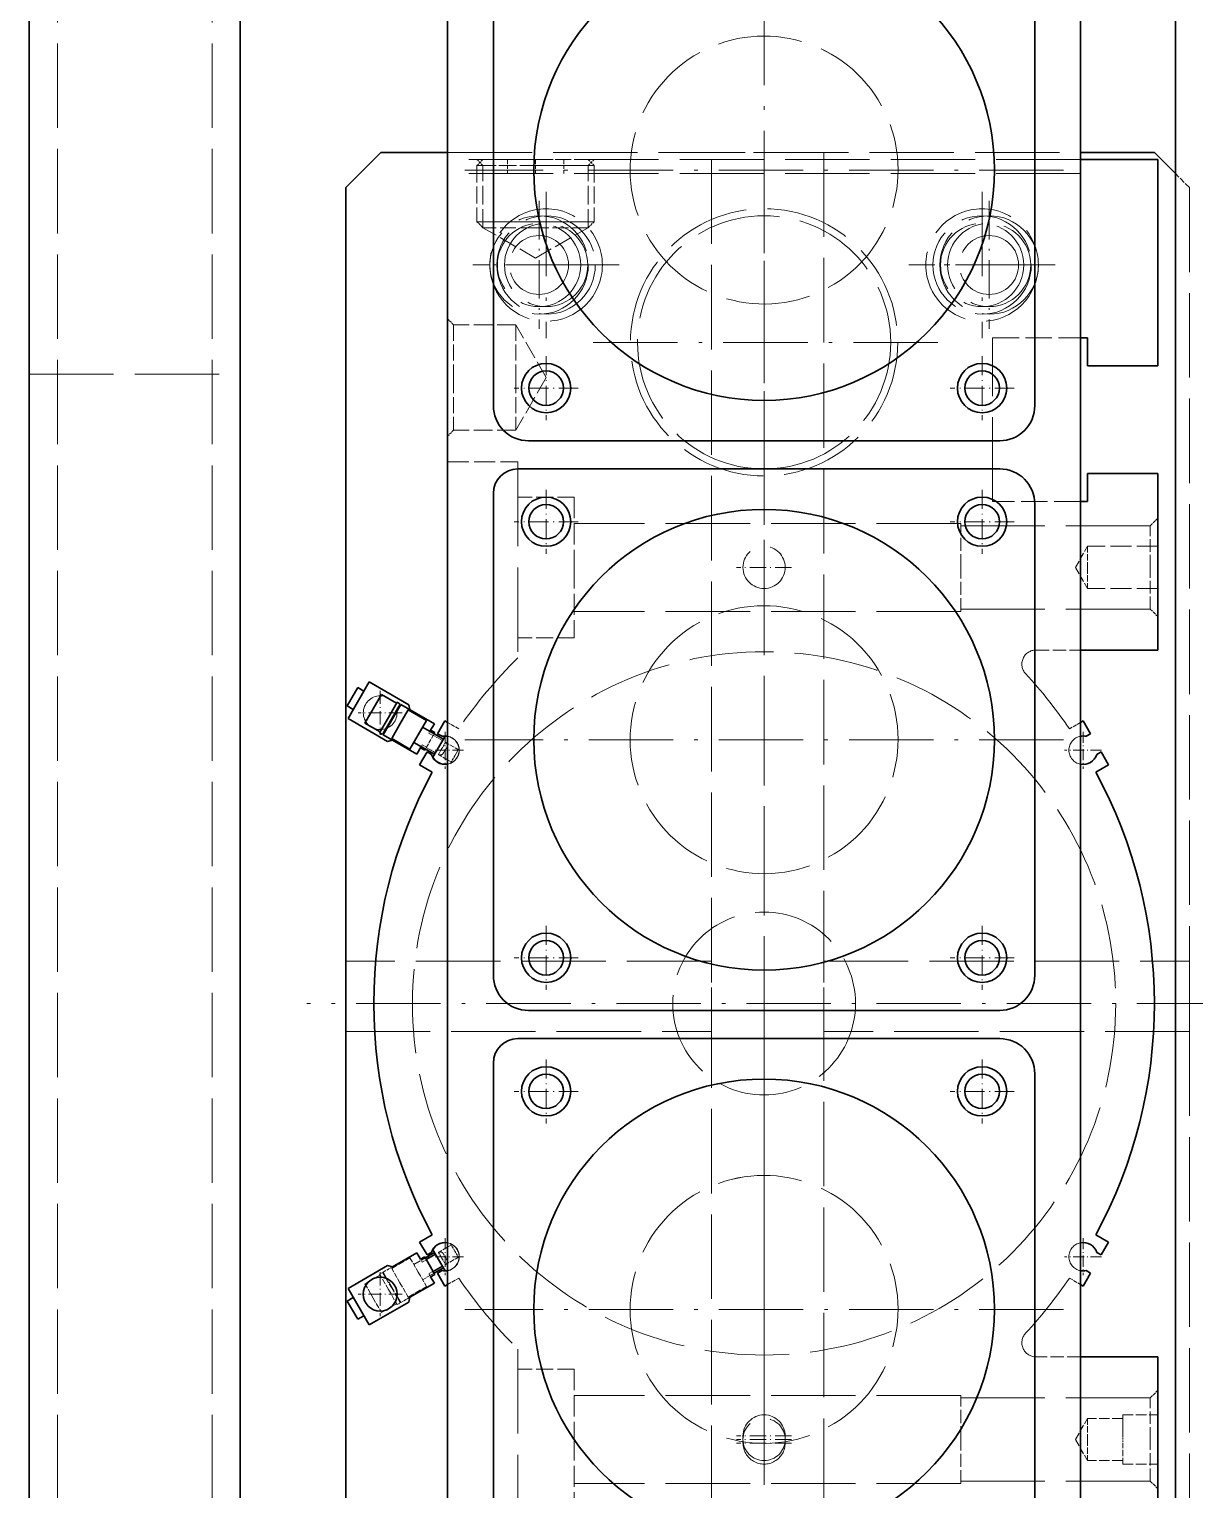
# Model space of a CAD drawing. Extents: x 0 to 18500, y -51 to 3802.
# Drawn here: x 2389.6 to 2555.4, y 2926.8 to 3134.5 of the extents above; entities that cross this region are included whole.
import ezdxf

# ---------------------------------------------------------------- set-up
doc = ezdxf.new("R2010")
doc.units = 0
doc.header["$MEASUREMENT"] = 0
for name, pattern in [('CENTER-HOKUTO', [23, 20, -1, 1, -1]), ('DASHDOT', [18.5, 12, -3, 0.5, -3]), ('DASHED', [15, 12, -3]), ('HIDDEN-HOKUTO', [3.8, 2.5, -1.3])]:
    doc.linetypes.add(name, pattern=pattern)
doc.layers.get('0').update_dxf_attribs({"linetype": 'CONTINUOUS'})
doc.layers.add('AM_7', color=2, linetype='CENTER-HOKUTO')
doc.layers.add('AM_HID', color=1, linetype='HIDDEN-HOKUTO')

msp = doc.modelspace()

# ---------------------------------------------------------------- linework, layer by layer
at = {"color": 7, "lineweight": 35}
for p, q in [((2552.62513, 3165.49008), (2552.62415, 2583.49008)), ((2455.62513, 3149.4902), (2455.62513, 3080.9902)), ((2532.62513, 3080.99008), (2532.62513, 3147.99008)), ((2389.62464, 2595.4902), (2389.62561, 3145.4902)), ((2419.62464, 2595.4902), (2419.62561, 3145.4902)), ((2449.12439, 2597.9902), (2449.12513, 3144.9902)), ((2539.12513, 3144.99008), (2539.12439, 2597.99008)), ((2550.12513, 3086.64011), (2550.12513, 3115.99008)), ((2434.62488, 2628.9902), (2434.62561, 3111.9902)), ((2527.62488, 3075.99008), (2460.62488, 3075.9902)), ((2459.12488, 3071.9902), (2527.62488, 3071.99008)), ((2550.12513, 3046.24008), (2550.12513, 3071.34006)), ((2455.62488, 3068.4902), (2455.62488, 2999.9902)), ((2532.62488, 2999.99008), (2532.62488, 3066.99008)), ((2527.62488, 2994.99008), (2460.62488, 2994.9902)), ((2459.12488, 2990.9902), (2527.62488, 2990.99008)), ((2455.62488, 2987.4902), (2455.62464, 2918.9902)), ((2532.62464, 2918.99008), (2532.62488, 2985.99008)), ((2550.12513, 2920.64011), (2550.12513, 2945.74008))]:
    msp.add_line(p, q, dxfattribs=at)
at = {"color": 7, "lineweight": 35, "ltscale": 0.176777}
msp.add_line((2434.62561, 3111.9902), (2439.62561, 3116.9902), dxfattribs=at)
at = {"color": 7, "lineweight": 35, "ltscale": 0.237482}
msp.add_line((2439.62561, 3116.9902), (2449.12488, 3116.9902), dxfattribs=at)
at = {"color": 7, "lineweight": 35, "ltscale": 0.262518}
msp.add_line((2539.12488, 3116.99008), (2549.62561, 3116.99008), dxfattribs=at)
at = {"color": 7, "lineweight": 35, "ltscale": 0.275006}
msp.add_line((2550.12513, 3115.99008), (2539.12488, 3115.99008), dxfattribs=at)
at = {"color": 7, "lineweight": 35, "ltscale": 0.106038}
msp.add_line((2552.62464, 3113.99069), (2549.62561, 3116.99008), dxfattribs=at)
at = {"color": 7, "lineweight": 35, "ltscale": 0.025}
msp.add_line((2539.12513, 3090.64011), (2540.12513, 3090.64011), dxfattribs=at)
at = {"color": 7, "lineweight": 35, "ltscale": 0.1}
for p, q in [((2540.12513, 3090.64011), (2540.12513, 3086.64011)), ((2540.12513, 3071.34006), (2540.12513, 3067.34006))]:
    msp.add_line(p, q, dxfattribs=at)
at = {"color": 7, "lineweight": 35, "ltscale": 0.25}
for p, q in [((2540.12513, 3086.64011), (2550.12513, 3086.64011)), ((2550.12513, 3071.34006), (2540.12513, 3071.34006))]:
    msp.add_line(p, q, dxfattribs=at)
at = {"color": 7, "lineweight": 35, "ltscale": 0.025006}
msp.add_line((2540.12513, 3067.34006), (2539.12488, 3067.34006), dxfattribs=at)
at = {"color": 7, "lineweight": 35, "ltscale": 0.275}
msp.add_line((2539.12513, 3046.24008), (2550.12513, 3046.24008), dxfattribs=at)
at = {"color": 7, "lineweight": 35, "ltscale": 0.075001}
for p, q in [((2436.34168, 3040.89926), (2434.84168, 3038.30112)), ((2443.52161, 3037.73532), (2446.11975, 3036.23532)), ((2441.17151, 3033.66501), (2443.76966, 3032.16501))]:
    msp.add_line(p, q, dxfattribs=at)
at = {"color": 7, "lineweight": 35, "ltscale": 0.149998}
msp.add_line((2437.95764, 3041.69821), (2434.95764, 3036.50217), dxfattribs=at)
at = {"color": 7, "lineweight": 35, "ltscale": 0.024999}
for p, q in [((2437.20764, 3040.39926), (2436.34168, 3040.89926)), ((2435.70764, 3037.80112), (2434.84168, 3038.30112))]:
    msp.add_line(p, q, dxfattribs=at)
at = {"color": 7, "lineweight": 35, "ltscale": 0.1625}
for p, q in [((2443.58679, 3038.44821), (2437.95764, 3041.69821)), ((2434.95764, 3036.50217), (2440.58679, 3033.25217)), ((2434.95764, 2955.47824), (2440.58679, 2958.72824))]:
    msp.add_line(p, q, dxfattribs=at)
at = {"color": 7, "lineweight": 35, "ltscale": 0.058747}
msp.add_line((2439.71106, 3039.93539), (2438.53626, 3037.90024), dxfattribs=at)
at = {"color": 7, "lineweight": 35, "ltscale": 0.062499}
for p, q in [((2439.71106, 3039.93539), (2441.8761, 3038.68539)), ((2441.9513, 3038.81528), (2440.7013, 3036.65024)), ((2442.38416, 3038.56528), (2441.13416, 3036.40024)), ((2437.36096, 3035.86508), (2439.526, 3034.61508))]:
    msp.add_line(p, q, dxfattribs=at)
at = {"color": 7, "lineweight": 35, "ltscale": 0.124999}
msp.add_line((2442.47083, 3038.51523), (2439.97083, 3034.18515), dxfattribs=at)
at = {"color": 7, "lineweight": 35, "ltscale": 0.012497}
for p, q in [((2441.9513, 3038.81528), (2442.38416, 3038.56528)), ((2439.4513, 3034.48508), (2439.88416, 3034.23508))]:
    msp.add_line(p, q, dxfattribs=at)
at = {"color": 7, "lineweight": 35, "ltscale": 0.137501}
for p, q in [((2442.47083, 3038.51523), (2447.23401, 3035.76523)), ((2439.97083, 3034.18515), (2444.73401, 3031.43515))]:
    msp.add_line(p, q, dxfattribs=at)
at = {"color": 7, "lineweight": 35, "ltscale": 0.017676}
msp.add_line((2443.76966, 3037.76523), (2443.58679, 3038.44821), dxfattribs=at)
at = {"color": 7, "lineweight": 35, "ltscale": 0.058754}
msp.add_line((2438.53626, 3037.90024), (2437.36096, 3035.86508), dxfattribs=at)
at = {"color": 7, "lineweight": 35, "ltscale": 0.062502}
for p, q in [((2439.4513, 3034.48508), (2440.7013, 3036.65024)), ((2441.13416, 3036.40024), (2439.88416, 3034.23508))]:
    msp.add_line(p, q, dxfattribs=at)
at = {"color": 7, "lineweight": 35, "ltscale": 0.002502}
msp.add_line((2441.75916, 3037.48276), (2441.84583, 3037.43271), dxfattribs=at)
at = {"color": 7, "lineweight": 35, "ltscale": 0.058751}
for p, q in [((2443.52161, 3037.73532), (2442.34656, 3035.70016)), ((2446.11975, 3036.23532), (2444.94471, 3034.20016)), ((2441.17151, 3033.66501), (2442.34656, 3035.70016)), ((2444.94471, 3034.20016), (2443.76966, 3032.16501))]:
    msp.add_line(p, q, dxfattribs=at)
at = {"color": 7, "lineweight": 35, "ltscale": 0.002501}
msp.add_line((2440.50916, 3035.3176), (2440.59583, 3035.26767), dxfattribs=at)
at = {"color": 7, "lineweight": 35, "ltscale": 0.085001}
for p, q in [((2445.56971, 3035.28268), (2448.51429, 3033.58273)), ((2444.31971, 3033.11765), (2447.26429, 3031.41769))]:
    msp.add_line(p, q, dxfattribs=at)
at = {"color": 7, "lineweight": 35, "ltscale": 0.03125}
for p, q in [((2447.23401, 3035.76523), (2446.60901, 3034.68271)), ((2445.35901, 3032.51767), (2444.73401, 3031.43515))]:
    msp.add_line(p, q, dxfattribs=at)
at = {"color": 7, "lineweight": 35, "ltscale": 0.017499}
for p, q in [((2447.31507, 3034.50595), (2446.70887, 3034.85593)), ((2445.86512, 3031.99448), (2445.25891, 3032.34445)), ((2445.86512, 2959.98593), (2445.25891, 2959.63596)), ((2447.31507, 2957.47446), (2446.70887, 2957.12448))]:
    msp.add_line(p, q, dxfattribs=at)
at = {"color": 7, "lineweight": 35, "ltscale": 0.005001}
msp.add_line((2447.21497, 3034.33273), (2447.31507, 3034.50595), dxfattribs=at)
at = {"color": 7, "lineweight": 35, "ltscale": 0.037506}
for p, q in [((2447.21497, 3034.33273), (2448.51429, 3033.58273)), ((2445.96497, 2959.81271), (2447.26429, 2960.56271)), ((2447.38929, 2960.34616), (2446.08997, 2959.59616)), ((2448.38929, 2958.61411), (2447.08997, 2957.86411)), ((2447.21497, 2957.64767), (2448.51429, 2958.39767))]:
    msp.add_line(p, q, dxfattribs=at)
at = {"color": 7, "lineweight": 35, "ltscale": 0.052502}
for p, q in [((2448.7428, 3036.16562), (2447.69275, 3034.34689)), ((2540.5575, 3034.34677), (2539.50745, 3036.1655)), ((2446.19275, 3031.74887), (2445.1427, 3029.93015)), ((2543.10755, 3029.93002), (2542.0575, 3031.74875)), ((2539.50745, 2955.81467), (2540.5575, 2957.63339))]:
    msp.add_line(p, q, dxfattribs=at)
at = {"color": 7, "lineweight": 35, "ltscale": 0.018359}
msp.add_line((2447.69275, 3034.34689), (2448.32874, 3033.97971), dxfattribs=at)
at = {"color": 7, "lineweight": 35, "ltscale": 0.011031}
for p, q in [((2449.12488, 3035.94492), (2448.7428, 3036.16562)), ((2448.7428, 2955.81479), (2449.12488, 2956.03549))]:
    msp.add_line(p, q, dxfattribs=at)
at = {"color": 7, "lineweight": 35, "ltscale": 0.011045}
for p, q in [((2539.50745, 3036.1655), (2539.12488, 3035.94455)), ((2539.12488, 2956.03561), (2539.50745, 2955.81467))]:
    msp.add_line(p, q, dxfattribs=at)
at = {"color": 7, "lineweight": 35, "ltscale": 0.018358}
for p, q in [((2539.92151, 3033.97971), (2540.5575, 3034.34677)), ((2540.5575, 2957.63339), (2539.92151, 2958.00046))]:
    msp.add_line(p, q, dxfattribs=at)
at = {"color": 7, "lineweight": 35, "ltscale": 0.017674}
for p, q in [((2440.58679, 3033.25217), (2441.26966, 3033.43515)), ((2440.58679, 2958.72824), (2441.26966, 2958.54526))]:
    msp.add_line(p, q, dxfattribs=at)
at = {"color": 7, "lineweight": 35, "ltscale": 0.004998}
msp.add_line((2445.86512, 3031.99448), (2445.96497, 3032.16769), dxfattribs=at)
at = {"color": 7, "lineweight": 35, "ltscale": 0.086601}
for p, q in [((2448.75501, 3034.00021), (2447.02307, 3031.00021)), ((2448.75501, 2957.98019), (2447.02307, 2960.98019))]:
    msp.add_line(p, q, dxfattribs=at)
at = {"color": 7, "lineweight": 35, "ltscale": 0.018297}
for p, q in [((2446.82654, 3031.3829), (2446.19275, 3031.74887)), ((2542.0575, 3031.74875), (2541.42371, 3031.38278))]:
    msp.add_line(p, q, dxfattribs=at)
at = {"color": 7, "lineweight": 35, "ltscale": 0.052052}
for p, q in [((2445.1427, 3029.93015), (2446.94593, 3028.88925)), ((2541.30432, 3028.88913), (2543.10755, 3029.93002))]:
    msp.add_line(p, q, dxfattribs=at)
at = {"color": 7, "lineweight": 35, "ltscale": 0.052048}
msp.add_line((2446.94568, 2963.09116), (2445.1427, 2962.05014), dxfattribs=at)
at = {"color": 7, "lineweight": 35, "ltscale": 0.052496}
msp.add_line((2445.1427, 2962.05014), (2446.19251, 2960.23154), dxfattribs=at)
at = {"color": 7, "lineweight": 35, "ltscale": 0.052054}
msp.add_line((2543.10755, 2962.05002), (2541.30432, 2963.09103), dxfattribs=at)
at = {"color": 7, "lineweight": 35, "ltscale": 0.0525}
msp.add_line((2542.0575, 2960.23141), (2543.10755, 2962.05002), dxfattribs=at)
at = {"color": 7, "lineweight": 35, "ltscale": 0.100005}
for p, q in [((2444.73401, 2960.54526), (2441.26966, 2958.54526)), ((2447.23401, 2956.21506), (2443.76966, 2954.21506))]:
    msp.add_line(p, q, dxfattribs=at)
at = {"color": 7, "lineweight": 35, "ltscale": 0.026248}
msp.add_line((2445.25891, 2959.63596), (2444.73401, 2960.54526), dxfattribs=at)
at = {"color": 7, "lineweight": 35, "ltscale": 0.072499}
msp.add_line((2447.31507, 2957.47446), (2445.86512, 2959.98593), dxfattribs=at)
at = {"color": 7, "lineweight": 35, "ltscale": 0.018295}
for p, q in [((2446.19251, 2960.23154), (2446.8263, 2960.59738)), ((2541.42371, 2960.59726), (2542.0575, 2960.23141))]:
    msp.add_line(p, q, dxfattribs=at)
at = {"color": 7, "lineweight": 35, "ltscale": 0.037508}
msp.add_line((2447.21497, 2957.64755), (2448.51429, 2958.39767), dxfattribs=at)
at = {"color": 7, "lineweight": 35, "ltscale": 0.018365}
msp.add_line((2448.32874, 2958.00058), (2447.69251, 2957.63339), dxfattribs=at)
at = {"color": 7, "lineweight": 35, "ltscale": 0.052503}
msp.add_line((2447.69251, 2957.63339), (2448.7428, 2955.81479), dxfattribs=at)
at = {"color": 7, "lineweight": 35, "ltscale": 0.15}
msp.add_line((2437.95764, 2950.28207), (2434.95764, 2955.47824), dxfattribs=at)
at = {"color": 7, "lineweight": 35, "ltscale": 0.026254}
msp.add_line((2447.23401, 2956.21506), (2446.70887, 2957.12448), dxfattribs=at)
at = {"color": 7, "lineweight": 35, "ltscale": 0.025004}
for p, q in [((2435.70764, 2954.17917), (2434.84143, 2953.67917)), ((2437.20764, 2951.58115), (2436.34143, 2951.08115))]:
    msp.add_line(p, q, dxfattribs=at)
at = {"color": 7, "lineweight": 35, "ltscale": 0.074999}
msp.add_line((2434.84143, 2953.67917), (2436.34143, 2951.08115), dxfattribs=at)
at = {"color": 7, "lineweight": 35, "ltscale": 0.162494}
msp.add_line((2443.58655, 2953.53207), (2437.95764, 2950.28207), dxfattribs=at)
at = {"color": 7, "lineweight": 35, "ltscale": 0.017678}
msp.add_line((2443.76966, 2954.21506), (2443.58655, 2953.53207), dxfattribs=at)
at = {"color": 7, "lineweight": 35, "ltscale": 0.275012}
msp.add_line((2550.12513, 2945.74008), (2539.12464, 2945.74008), dxfattribs=at)
at = {"color": 7, "lineweight": 35}
for centre, radius in [((2494.12488, 3114.4902), 32.75), ((2463.12513, 3083.4902), 3.5), ((2525.12513, 3083.49008), 3.5), ((2463.12513, 3083.4902), 2.4585), ((2525.12513, 3083.49008), 2.4585), ((2463.12488, 3064.4902), 3.5), ((2525.12488, 3064.49008), 3.5), ((2463.12488, 3064.4902), 2.4585), ((2494.12488, 3033.4902), 32.75), ((2525.12488, 3064.49008), 2.4585), ((2463.12488, 3002.4902), 3.5), ((2525.12488, 3002.49008), 3.5), ((2463.12488, 3002.4902), 2.4585), ((2525.12488, 3002.49008), 2.4585), ((2463.12488, 2983.4902), 3.5), ((2525.12488, 2983.49008), 3.5), ((2463.12488, 2983.4902), 2.4585), ((2494.12464, 2952.4902), 32.75), ((2525.12488, 2983.49008), 2.4585), ((2439.53186, 2954.65524), 2.4)]:
    msp.add_circle(centre, radius, dxfattribs=at)
for centre, radius, start, end in [((2460.62513, 3080.9902), 5, 179.999923, 269.9999292), ((2527.62513, 3080.99008), 5, 269.9999292, 359.9999296), ((2459.12488, 3068.4902), 3.5, 89.9999274, 179.999923), ((2527.62488, 3066.99008), 5, 359.9999296, 89.9999274), ((2448.75501, 3032.00021), 2.025, 79.4765661, 102.1578007), ((2448.75501, 3032.00021), 2, 79.3488621, 89.9999274), ((2539.49524, 3032.00009), 2.025, 77.842054, 100.5325708), ((2448.75501, 3032.00021), 2.025, 197.7469575, 280.5191104), ((2448.75501, 3032.00021), 2, 209.9999344, 280.6552292), ((2539.49524, 3032.00009), 2.025, 259.4631056, 342.2529043), ((2507.82508, 2995.99008), 69.2, 151.6132744, 208.3865754), ((2480.42493, 2995.99008), 69.2, 331.6132796, 28.3865787), ((2460.62488, 2999.9902), 5, 179.999923, 269.9999292), ((2527.62488, 2999.99008), 5, 269.9999292, 359.9999296), ((2459.12488, 2987.4902), 3.5, 89.9999274, 179.999923), ((2527.62488, 2985.99008), 5, 359.9999296, 89.9999274), ((2448.75501, 2959.98019), 2.025, 79.4765661, 162.2529059), ((2448.75501, 2959.98019), 2, 79.3486025, 149.999929), ((2539.495, 2959.98007), 2.025, 17.7469557, 100.5325708), ((2448.75501, 2959.98019), 2.025, 257.8420559, 280.5191104), ((2539.495, 2959.98007), 2.025, 259.4631056, 282.1578025)]:
    msp.add_arc(centre, radius, start, end, dxfattribs=at)
at = {"layer": 'AM_7', "color": 2, "linetype": 'DASHDOT', "lineweight": 13}
for p, q in [((2494.12488, 3157.06515), (2494.12488, 3071.91513)), ((2536.69983, 3114.4902), (2451.54993, 3114.4902)), ((2494.12561, 3114.69015), (2494.12561, 3065.29013)), ((2463.12561, 3111.39011), (2463.12561, 3090.59018)), ((2525.12561, 3111.39011), (2525.12561, 3090.59006)), ((2473.52552, 3100.9902), (2452.72547, 3100.9902)), ((2535.52552, 3100.99008), (2514.72547, 3100.99008)), ((2518.82532, 3089.99008), (2469.42542, 3089.99008)), ((2494.12488, 3076.06515), (2494.12488, 2990.91513)), ((2494.12513, 3060.99008), (2494.12513, 2930.99008)), ((2536.69983, 3033.4902), (2451.54993, 3033.4902)), ((2559.12513, 2995.99008), (2429.12513, 2995.99008)), ((2494.12464, 2995.06515), (2494.12464, 2909.91513)), ((2536.69983, 2952.4902), (2451.54969, 2952.4902))]:
    msp.add_line(p, q, dxfattribs=at)
at = {"layer": 'AM_7', "color": 2, "linetype": 'DASHDOT', "lineweight": 13, "ltscale": 0.454999}
for p, q in [((2462.12513, 3110.09018), (2462.12513, 3091.89023)), ((2526.12513, 3110.09006), (2526.12513, 3091.89011))]:
    msp.add_line(p, q, dxfattribs=at)
at = {"layer": 'AM_7', "color": 2, "linetype": 'DASHDOT', "lineweight": 13, "ltscale": 0.455005}
for p, q in [((2471.22522, 3100.9902), (2453.02503, 3100.9902)), ((2535.22522, 3100.99008), (2517.02503, 3100.99008))]:
    msp.add_line(p, q, dxfattribs=at)
at = {"layer": 'AM_7', "color": 2, "linetype": 'DASHDOT', "lineweight": 13, "ltscale": 0.227499}
for p, q in [((2463.12513, 3088.04013), (2463.12513, 3078.94015)), ((2525.12513, 3088.04013), (2525.12513, 3078.94015)), ((2463.12488, 3069.04013), (2463.12488, 3059.94015)), ((2525.12488, 3069.04013), (2525.12488, 3059.94015)), ((2463.12488, 3007.04013), (2463.12488, 2997.94015)), ((2525.12488, 3007.04013), (2525.12488, 2997.94015)), ((2463.12488, 2988.04013), (2463.12488, 2978.94015)), ((2525.12488, 2988.04013), (2525.12488, 2978.94015))]:
    msp.add_line(p, q, dxfattribs=at)
at = {"layer": 'AM_7', "color": 2, "linetype": 'DASHDOT', "lineweight": 13, "ltscale": 0.227502}
for p, q in [((2467.67493, 3083.4902), (2458.57483, 3083.4902)), ((2529.67493, 3083.49008), (2520.57483, 3083.49008)), ((2467.67493, 3064.4902), (2458.57483, 3064.4902)), ((2529.67493, 3064.49008), (2520.57483, 3064.49008)), ((2467.67493, 3002.4902), (2458.57483, 3002.4902)), ((2529.67493, 3002.49008), (2520.57483, 3002.49008)), ((2467.67493, 2983.4902), (2458.57483, 2983.4902)), ((2529.67493, 2983.49008), (2520.57483, 2983.49008))]:
    msp.add_line(p, q, dxfattribs=at)
at = {"layer": 'AM_7', "color": 2, "linetype": 'DASHDOT', "lineweight": 13, "ltscale": 0.194998}
for p, q in [((2494.12488, 3061.89011), (2494.12488, 3054.09018)), ((2494.12464, 2937.89011), (2494.12464, 2930.09018)), ((2494.12488, 2938.39011), (2494.12488, 2930.59018)), ((2494.12488, 2937.39011), (2494.12488, 2929.59018))]:
    msp.add_line(p, q, dxfattribs=at)
at = {"layer": 'AM_7', "color": 2, "linetype": 'DASHDOT', "lineweight": 13, "ltscale": 0.195001}
for p, q in [((2498.02503, 3057.99008), (2490.22498, 3057.99008)), ((2498.02478, 2933.99008), (2490.22473, 2933.99008))]:
    msp.add_line(p, q, dxfattribs=at)
at = {"layer": 'AM_7', "color": 2, "linetype": 'DASHDOT', "lineweight": 13, "ltscale": 0.156}
for p, q in [((2439.53211, 3040.44516), (2439.53211, 3034.20517)), ((2439.53186, 2957.77524), (2439.53186, 2951.53525)), ((2442.65198, 2954.65524), (2436.41199, 2954.65524))]:
    msp.add_line(p, q, dxfattribs=at)
at = {"layer": 'AM_7', "color": 2, "linetype": 'DASHDOT', "lineweight": 13, "ltscale": 0.155994}
msp.add_line((2442.65198, 3037.32516), (2436.41223, 3037.32516), dxfattribs=at)
at = {"layer": 'AM_7', "color": 2, "linetype": 'DASHDOT', "lineweight": 13, "ltscale": 0.131625}
for p, q in [((2448.75501, 3034.63266), (2448.75501, 3029.36765)), ((2539.49524, 3034.63254), (2539.49524, 3029.36752)), ((2448.75501, 2962.61264), (2448.75501, 2957.34763))]:
    msp.add_line(p, q, dxfattribs=at)
at = {"layer": 'AM_7', "color": 2, "linetype": 'DASHDOT', "lineweight": 13, "ltscale": 0.131622}
for p, q in [((2451.38758, 3032.00021), (2446.12268, 3032.00021)), ((2542.12757, 3032.00009), (2536.86267, 3032.00009)), ((2539.495, 2962.61252), (2539.495, 2957.34763)), ((2451.38758, 2959.98019), (2446.12268, 2959.98019))]:
    msp.add_line(p, q, dxfattribs=at)
at = {"layer": 'AM_7', "color": 2, "linetype": 'DASHDOT', "lineweight": 13, "ltscale": 0.131628}
msp.add_line((2542.12757, 2959.98007), (2536.86243, 2959.98007), dxfattribs=at)
at = {"layer": 'AM_7', "color": 2, "linetype": 'DASHDOT', "lineweight": 13, "ltscale": 0.195007}
for p, q in [((2498.02503, 2934.49008), (2490.22473, 2934.49008)), ((2498.02503, 2933.49008), (2490.22473, 2933.49008))]:
    msp.add_line(p, q, dxfattribs=at)
at = {"layer": 'AM_HID', "color": 1, "linetype": 'DASHED', "lineweight": 13}
for p, q in [((2393.62464, 2595.4902), (2393.62561, 3145.4902)), ((2415.62464, 2595.4902), (2415.62561, 3145.4902)), ((2449.12488, 3116.9902), (2539.12488, 3116.99008)), ((2539.12488, 3115.99008), (2449.12513, 3115.9902)), ((2486.62488, 2623.99008), (2486.62561, 3116.99008)), ((2502.62561, 3116.99008), (2502.62488, 2623.99008)), ((2539.12513, 3113.99008), (2449.12513, 3113.9902)), ((2554.62561, 3111.99008), (2554.62488, 2628.99008)), ((2526.62513, 3067.34006), (2526.62513, 3090.64011)), ((2389.62561, 3085.4902), (2419.62561, 3085.4902)), ((2459.12513, 3072.9902), (2459.12513, 3045.15268)), ((2522.12513, 3064.24008), (2467.12513, 3064.2402)), ((2522.12537, 3064.24008), (2467.12537, 3064.2402)), ((2549.04261, 3063.90756), (2522.12513, 3063.90756)), ((2549.04285, 3063.90756), (2522.12537, 3063.90756)), ((2522.12513, 3051.74008), (2467.12513, 3051.7402)), ((2522.12537, 3051.74008), (2467.12537, 3051.7402)), ((2549.04261, 3052.0726), (2522.12513, 3052.0726)), ((2549.04285, 3052.0726), (2522.12537, 3052.0726)), ((2486.62537, 3001.99008), (2434.62537, 3001.9902)), ((2502.62537, 3001.99008), (2554.62537, 3001.99008)), ((2434.62537, 2991.9902), (2486.62537, 2991.99008)), ((2554.62537, 2991.99008), (2502.62537, 2991.99008)), ((2459.12513, 2946.82773), (2459.12513, 2902.26022)), ((2522.12513, 2940.24008), (2467.12513, 2940.2402)), ((2522.12513, 2940.24008), (2467.12513, 2940.2402)), ((2549.04261, 2939.90756), (2522.12513, 2939.90756)), ((2549.04261, 2939.90756), (2522.12513, 2939.90756)), ((2522.12513, 2927.74008), (2467.12513, 2927.7402)), ((2522.12513, 2927.74008), (2467.12513, 2927.7402)), ((2549.04261, 2928.0726), (2522.12513, 2928.0726)), ((2549.04261, 2928.0726), (2522.12513, 2928.0726))]:
    msp.add_line(p, q, dxfattribs=at)
at = {"layer": 'AM_HID', "color": 1, "linetype": 'DASHED', "lineweight": 13, "ltscale": 0.030269}
for p, q in [((2454.15052, 3115.13412), (2453.29431, 3115.9902)), ((2454.15052, 3115.9902), (2453.29431, 3115.13412)), ((2454.15052, 3106.29013), (2453.29431, 3107.14621))]:
    msp.add_line(p, q, dxfattribs=at)
at = {"layer": 'AM_HID', "color": 1, "linetype": 'DASHED', "lineweight": 13, "ltscale": 0.030265}
for p, q in [((2454.15027, 3115.13412), (2453.29431, 3115.9902)), ((2454.15027, 3115.9902), (2453.29431, 3115.13412)), ((2469.10022, 3115.13412), (2469.95618, 3115.9902)), ((2469.10022, 3115.13412), (2469.95618, 3115.9902)), ((2469.10022, 3115.9902), (2469.95618, 3115.13412)), ((2469.10022, 3115.9902), (2469.95618, 3115.13412)), ((2454.15027, 3106.29013), (2453.29431, 3107.14621)), ((2469.10022, 3106.29013), (2469.95618, 3107.14621)), ((2449.98108, 3077.51523), (2449.12513, 3076.65915)), ((2449.98133, 3077.51523), (2449.12537, 3076.65915))]:
    msp.add_line(p, q, dxfattribs=at)
at = {"layer": 'AM_HID', "color": 1, "linetype": 'DASHED', "lineweight": 13, "ltscale": 0.20827}
for p, q in [((2453.29431, 3115.13412), (2461.62513, 3115.13412)), ((2461.62537, 3115.13412), (2469.95618, 3115.13412))]:
    msp.add_line(p, q, dxfattribs=at)
at = {"layer": 'AM_HID', "color": 1, "linetype": 'DASHED', "lineweight": 13, "ltscale": 0.199698}
for p, q in [((2453.29431, 3115.13412), (2453.29431, 3107.14621)), ((2453.29431, 3115.13412), (2453.29431, 3107.14621)), ((2469.95618, 3115.13412), (2469.95618, 3107.14621))]:
    msp.add_line(p, q, dxfattribs=at)
at = {"layer": 'AM_HID', "color": 1, "linetype": 'DASHED', "lineweight": 13, "ltscale": 0.208276}
for p, q in [((2453.29431, 3115.13412), (2461.62537, 3115.13412)), ((2461.62513, 3115.13412), (2469.95618, 3115.13412)), ((2453.29431, 3107.14621), (2461.62537, 3107.14621))]:
    msp.add_line(p, q, dxfattribs=at)
at = {"layer": 'AM_HID', "color": 1, "linetype": 'DASHED', "lineweight": 13, "ltscale": 0.186871}
for p, q in [((2454.15027, 3115.9902), (2461.62513, 3115.9902)), ((2461.62513, 3115.13412), (2454.15027, 3115.13412)), ((2461.62537, 3115.13412), (2454.15052, 3115.13412)), ((2469.10022, 3115.13412), (2461.62537, 3115.13412)), ((2461.62513, 3106.29013), (2454.15027, 3106.29013)), ((2461.62513, 3106.29013), (2454.15027, 3106.29013)), ((2461.62537, 3106.29013), (2454.15052, 3106.29013)), ((2469.10022, 3106.29013), (2461.62537, 3106.29013))]:
    msp.add_line(p, q, dxfattribs=at)
at = {"layer": 'AM_HID', "color": 1, "linetype": 'DASHED', "lineweight": 13, "ltscale": 0.2211}
for p, q in [((2454.15027, 3106.29013), (2454.15027, 3115.13412)), ((2454.15052, 3106.29013), (2454.15052, 3115.13412)), ((2469.10022, 3106.29013), (2469.10022, 3115.13412)), ((2469.10022, 3106.29013), (2469.10022, 3115.13412)), ((2458.82532, 3092.46518), (2449.98133, 3092.46518)), ((2458.82532, 3077.51511), (2449.98133, 3077.51523))]:
    msp.add_line(p, q, dxfattribs=at)
at = {"layer": 'AM_HID', "color": 1, "linetype": 'DASHED', "lineweight": 13, "ltscale": 0.05}
for p, q in [((2457.62513, 3115.9902), (2457.62513, 3113.9902)), ((2461.62513, 3115.9902), (2461.62513, 3113.9902)), ((2461.62513, 3115.9902), (2461.62513, 3113.9902)), ((2461.62537, 3115.9902), (2461.62537, 3113.9902)), ((2461.62537, 3115.9902), (2461.62537, 3113.9902)), ((2465.62513, 3115.9902), (2465.62513, 3113.9902))]:
    msp.add_line(p, q, dxfattribs=at)
at = {"layer": 'AM_HID', "color": 1, "linetype": 'DASHED', "lineweight": 13, "ltscale": 0.186877}
for p, q in [((2461.62513, 3115.9902), (2469.10022, 3115.9902)), ((2469.10022, 3115.13412), (2461.62513, 3115.13412)), ((2469.10022, 3106.29013), (2461.62513, 3106.29013)), ((2469.10022, 3106.29013), (2461.62513, 3106.29013)), ((2458.82532, 3084.9902), (2458.82532, 3077.51511)), ((2458.82532, 3084.9902), (2458.82532, 3077.51511))]:
    msp.add_line(p, q, dxfattribs=at)
at = {"layer": 'AM_HID', "color": 1, "linetype": 'DASHED', "lineweight": 13, "ltscale": 0.199701}
msp.add_line((2469.95618, 3115.13412), (2469.95618, 3107.14609), dxfattribs=at)
at = {"layer": 'AM_HID', "color": 1, "linetype": 'DASHED', "lineweight": 13, "ltscale": 0.4}
msp.add_line((2486.62561, 3116.99008), (2502.62561, 3116.99008), dxfattribs=at)
at = {"layer": 'AM_HID', "color": 1, "linetype": 'DASHED', "lineweight": 13, "ltscale": 0.070739}
msp.add_line((2554.62561, 3111.99008), (2552.62464, 3113.99069), dxfattribs=at)
at = {"layer": 'AM_HID', "color": 1, "linetype": 'DASHED', "lineweight": 13, "ltscale": 0.030263}
msp.add_line((2469.10022, 3106.29013), (2469.95618, 3107.14609), dxfattribs=at)
at = {"layer": 'AM_HID', "color": 1, "linetype": 'DASHED', "lineweight": 13, "ltscale": 0.215781}
for p, q in [((2461.62513, 3101.97446), (2454.15027, 3106.29013)), ((2461.62537, 3101.97446), (2454.15052, 3106.29013)), ((2461.62537, 3101.97446), (2469.10022, 3106.29013))]:
    msp.add_line(p, q, dxfattribs=at)
at = {"layer": 'AM_HID', "color": 1, "linetype": 'DASHED', "lineweight": 13, "ltscale": 0.215787}
for p, q in [((2461.62513, 3101.97446), (2469.10022, 3106.29013)), ((2463.14124, 3084.9902), (2458.82532, 3092.46518)), ((2463.14099, 3084.9902), (2458.82532, 3077.51511))]:
    msp.add_line(p, q, dxfattribs=at)
at = {"layer": 'AM_HID', "color": 1, "linetype": 'DASHED', "lineweight": 13, "ltscale": 0.030267}
for p, q in [((2449.98133, 3092.46518), (2449.12513, 3093.32114)), ((2449.98157, 3092.46518), (2449.12537, 3093.32114))]:
    msp.add_line(p, q, dxfattribs=at)
at = {"layer": 'AM_HID', "color": 1, "linetype": 'DASHED', "lineweight": 13, "ltscale": 0.186874}
for p, q in [((2449.98133, 3092.46518), (2449.98108, 3084.9902)), ((2449.98157, 3092.46518), (2449.98133, 3084.9902)), ((2458.82532, 3092.46518), (2458.82532, 3084.9902)), ((2458.82532, 3092.46518), (2458.82532, 3084.9902)), ((2449.98108, 3084.9902), (2449.98108, 3077.51523)), ((2449.98133, 3084.9902), (2449.98133, 3077.51523))]:
    msp.add_line(p, q, dxfattribs=at)
at = {"layer": 'AM_HID', "color": 1, "linetype": 'DASHED', "lineweight": 13, "ltscale": 0.221094}
msp.add_line((2458.82532, 3092.46518), (2449.98157, 3092.46518), dxfattribs=at)
at = {"layer": 'AM_HID', "color": 1, "linetype": 'DASHED', "lineweight": 13, "ltscale": 0.215784}
msp.add_line((2463.14099, 3084.9902), (2458.82532, 3092.46518), dxfattribs=at)
at = {"layer": 'AM_HID', "color": 1, "linetype": 'DASHED', "lineweight": 13, "ltscale": 0.3125}
msp.add_line((2526.62513, 3090.64011), (2539.12513, 3090.64011), dxfattribs=at)
at = {"layer": 'AM_HID', "color": 1, "linetype": 'DASHED', "lineweight": 13, "ltscale": 0.21579}
msp.add_line((2463.14124, 3084.9902), (2458.82532, 3077.51511), dxfattribs=at)
at = {"layer": 'AM_HID', "color": 1, "linetype": 'DASHED', "lineweight": 13, "ltscale": 0.221106}
msp.add_line((2458.82532, 3077.51511), (2449.98108, 3077.51523), dxfattribs=at)
at = {"layer": 'AM_HID', "color": 1, "linetype": 'DASHED', "lineweight": 13, "ltscale": 0.25}
for p, q in [((2449.12513, 3072.9902), (2459.12513, 3072.9902)), ((2467.12513, 3067.9902), (2467.12513, 3057.9902)), ((2550.12513, 3060.99008), (2540.12513, 3060.99008)), ((2467.12513, 3057.9902), (2467.12513, 3047.9902)), ((2550.12513, 3054.99008), (2540.12513, 3054.99008)), ((2434.62537, 2991.9902), (2434.62537, 3001.9902)), ((2486.62537, 3001.99008), (2486.62537, 2991.99008)), ((2502.62537, 3001.99008), (2502.62537, 2991.99008)), ((2554.62537, 2991.99008), (2554.62537, 3001.99008)), ((2467.12513, 2943.9902), (2467.12513, 2933.9902)), ((2467.12513, 2933.9902), (2467.12513, 2923.9902))]:
    msp.add_line(p, q, dxfattribs=at)
at = {"layer": 'AM_HID', "color": 1, "linetype": 'DASHED', "lineweight": 13, "ltscale": 0.2}
for p, q in [((2467.12513, 3067.9902), (2459.12513, 3067.9902)), ((2467.12537, 3067.9902), (2459.12537, 3067.9902)), ((2467.12513, 3047.9902), (2459.12513, 3047.9902)), ((2467.12513, 3047.9902), (2459.12513, 3047.9902)), ((2467.12513, 2943.9902), (2459.12513, 2943.9902)), ((2467.12513, 2943.9902), (2459.12513, 2943.9902))]:
    msp.add_line(p, q, dxfattribs=at)
at = {"layer": 'AM_HID', "color": 1, "linetype": 'DASHED', "lineweight": 13, "ltscale": 0.312494}
msp.add_line((2539.12488, 3067.34006), (2526.62513, 3067.34006), dxfattribs=at)
at = {"layer": 'AM_HID', "color": 1, "linetype": 'DASHED', "lineweight": 13, "ltscale": 0.15625}
for p, q in [((2522.12513, 3057.99008), (2522.12513, 3064.24008)), ((2522.12513, 3051.74008), (2522.12513, 3057.99008)), ((2522.12513, 2933.99008), (2522.12513, 2940.24008)), ((2522.12513, 2927.74008), (2522.12513, 2933.99008))]:
    msp.add_line(p, q, dxfattribs=at)
at = {"layer": 'AM_HID', "color": 1, "linetype": 'DASHED', "lineweight": 13, "ltscale": 0.038273}
for p, q in [((2549.04261, 3063.90756), (2550.12513, 3064.99008)), ((2549.04285, 3063.90756), (2550.12537, 3064.99008)), ((2549.04261, 3052.0726), (2550.12513, 3050.99008)), ((2549.04285, 3052.0726), (2550.12537, 3050.99008)), ((2549.04261, 2939.90756), (2550.12513, 2940.99008)), ((2549.04261, 2939.90756), (2550.12513, 2940.99008)), ((2549.04261, 2928.0726), (2550.12513, 2926.99008)), ((2549.04261, 2928.0726), (2550.12513, 2926.99008))]:
    msp.add_line(p, q, dxfattribs=at)
at = {"layer": 'AM_HID', "color": 1, "linetype": 'DASHED', "lineweight": 13, "ltscale": 0.147937}
for p, q in [((2549.04261, 3057.99008), (2549.04261, 3063.90756)), ((2549.04285, 3057.99008), (2549.04285, 3063.90756)), ((2549.04261, 3052.0726), (2549.04261, 3057.99008)), ((2549.04285, 3052.0726), (2549.04285, 3057.99008)), ((2549.04261, 2933.99008), (2549.04261, 2939.90756)), ((2549.04261, 2933.99008), (2549.04261, 2939.90756)), ((2549.04261, 2928.0726), (2549.04261, 2933.99008)), ((2549.04261, 2928.0726), (2549.04261, 2933.99008))]:
    msp.add_line(p, q, dxfattribs=at)
at = {"layer": 'AM_HID', "color": 1, "linetype": 'DASHED', "lineweight": 13, "ltscale": 0.086601}
for p, q in [((2538.39319, 3057.99008), (2540.12513, 3060.99008)), ((2538.39319, 3057.99008), (2540.12513, 3054.99008)), ((2538.39319, 2933.99008), (2540.12513, 2936.99008)), ((2538.39319, 2933.99008), (2540.12513, 2930.99008))]:
    msp.add_line(p, q, dxfattribs=at)
at = {"layer": 'AM_HID', "color": 1, "linetype": 'DASHED', "lineweight": 13, "ltscale": 0.075}
for p, q in [((2540.12513, 3060.99008), (2540.12513, 3057.99008)), ((2540.12513, 3057.99008), (2540.12513, 3054.99008)), ((2441.17151, 2958.3154), (2443.76966, 2959.81528)), ((2540.12513, 2936.99008), (2540.12513, 2933.99008)), ((2545.12513, 2934.49008), (2545.12513, 2937.49008)), ((2540.12513, 2933.99008), (2540.12513, 2930.99008)), ((2545.12513, 2930.49008), (2545.12513, 2933.49008))]:
    msp.add_line(p, q, dxfattribs=at)
at = {"layer": 'AM_HID', "color": 1, "linetype": 'DASHED', "lineweight": 13, "ltscale": 0.158545}
msp.add_line((2532.78333, 3046.24008), (2539.12513, 3046.24008), dxfattribs=at)
at = {"layer": 'AM_HID', "color": 1, "linetype": 'DASHED', "lineweight": 13, "ltscale": 0.007501}
for p, q in [((2446.60901, 3034.68271), (2446.45887, 3034.42294)), ((2447.06507, 3034.07285), (2447.21497, 3034.33273)), ((2445.96497, 3032.16769), (2446.11512, 3032.42746))]:
    msp.add_line(p, q, dxfattribs=at)
at = {"layer": 'AM_HID', "color": 1, "linetype": 'DASHED', "lineweight": 13, "ltscale": 0.017501}
for p, q in [((2447.06507, 3034.07285), (2446.45887, 3034.42294)), ((2446.11512, 2959.55295), (2445.50891, 2959.20285))]:
    msp.add_line(p, q, dxfattribs=at)
at = {"layer": 'AM_HID', "color": 1, "linetype": 'DASHED', "lineweight": 13, "ltscale": 0.045323}
for p, q in [((2450.69495, 3035.03854), (2449.12488, 3035.94492)), ((2449.12488, 2956.03549), (2450.69495, 2956.94186))]:
    msp.add_line(p, q, dxfattribs=at)
at = {"layer": 'AM_HID', "color": 1, "linetype": 'DASHED', "lineweight": 13, "ltscale": 0.045309}
for p, q in [((2539.12488, 3035.94455), (2537.5553, 3035.03842)), ((2537.5553, 2956.94174), (2539.12488, 2956.03561))]:
    msp.add_line(p, q, dxfattribs=at)
at = {"layer": 'AM_HID', "color": 1, "linetype": 'DASHED', "lineweight": 13, "ltscale": 0.007498}
msp.add_line((2445.50891, 3032.77744), (2445.35901, 3032.51767), dxfattribs=at)
at = {"layer": 'AM_HID', "color": 1, "linetype": 'DASHED', "lineweight": 13, "ltscale": 0.017499}
for p, q in [((2446.11512, 3032.42746), (2445.50891, 3032.77744)), ((2447.06507, 2957.90744), (2446.45887, 2957.55746))]:
    msp.add_line(p, q, dxfattribs=at)
at = {"layer": 'AM_HID', "color": 1, "linetype": 'DASHED', "lineweight": 13, "ltscale": 0.037506}
for p, q in [((2445.96497, 3032.16769), (2447.26429, 3031.41769)), ((2447.38929, 3031.63412), (2446.08997, 3032.38412)), ((2448.38929, 3033.36618), (2447.08997, 3034.11618))]:
    msp.add_line(p, q, dxfattribs=at)
at = {"layer": 'AM_HID', "color": 1, "linetype": 'DASHED', "lineweight": 13, "ltscale": 0.047498}
msp.add_line((2446.11512, 3032.42746), (2447.06507, 3034.07285), dxfattribs=at)
at = {"layer": 'AM_HID', "color": 1, "linetype": 'DASHED', "lineweight": 13, "ltscale": 0.025001}
for p, q in [((2448.32215, 3032.25021), (2447.82215, 3031.38412)), ((2448.32215, 2959.73019), (2448.82215, 2958.86411))]:
    msp.add_line(p, q, dxfattribs=at)
at = {"layer": 'AM_HID', "color": 1, "linetype": 'DASHED', "lineweight": 13, "ltscale": 0.024999}
for p, q in [((2448.82215, 3033.11618), (2448.32215, 3032.25021)), ((2447.82215, 2960.59616), (2448.32215, 2959.73019))]:
    msp.add_line(p, q, dxfattribs=at)
at = {"layer": 'AM_HID', "color": 1, "linetype": 'DASHED', "lineweight": 13, "ltscale": 0.012499}
for p, q in [((2448.75525, 3032.00021), (2449.00525, 3032.4332)), ((2448.75501, 2959.98019), (2448.50501, 2960.41318)), ((2449.00501, 2959.54721), (2448.75501, 2959.98019)), ((2446.70887, 2957.12448), (2446.45887, 2957.55746))]:
    msp.add_line(p, q, dxfattribs=at)
at = {"layer": 'AM_HID', "color": 1, "linetype": 'DASHED', "lineweight": 13, "ltscale": 0.055803}
msp.add_line((2450.75525, 3032.00021), (2448.82215, 3033.11618), dxfattribs=at)
at = {"layer": 'AM_HID', "color": 1, "linetype": 'DASHED', "lineweight": 13, "ltscale": 0.03}
for p, q in [((2450.14075, 3031.20016), (2450.74085, 3032.23935)), ((2449.54065, 3030.16098), (2450.14075, 3031.20016)), ((2450.14075, 2960.78012), (2449.5409, 2961.81943)), ((2450.74085, 2959.74094), (2450.14075, 2960.78012))]:
    msp.add_line(p, q, dxfattribs=at)
at = {"layer": 'AM_HID', "color": 1, "linetype": 'DASHED', "lineweight": 13, "ltscale": 0.000966772}
for p, q in [((2450.7323, 3032.30209), (2450.76575, 3032.28268)), ((2449.4823, 3030.13705), (2449.51575, 3030.11765))]:
    msp.add_line(p, q, dxfattribs=at)
at = {"layer": 'AM_HID', "color": 1, "linetype": 'DASHED', "lineweight": 13, "ltscale": 0.00125}
for p, q in [((2450.74085, 3032.23935), (2450.76575, 3032.28268)), ((2449.51575, 3030.11765), (2449.54065, 3030.16098)), ((2449.5409, 2961.81943), (2449.51575, 2961.86264)), ((2450.76575, 2959.6976), (2450.74085, 2959.74094))]:
    msp.add_line(p, q, dxfattribs=at)
at = {"layer": 'AM_HID', "color": 1, "linetype": 'DASHED', "lineweight": 13, "ltscale": 0.055797}
msp.add_line((2449.75501, 3030.26816), (2447.82215, 3031.38412), dxfattribs=at)
at = {"layer": 'AM_HID', "color": 1, "linetype": 'DASHED', "lineweight": 13, "ltscale": 0.012502}
for p, q in [((2448.50525, 3031.56711), (2448.75525, 3032.00021)), ((2445.50891, 2959.20285), (2445.25891, 2959.63596))]:
    msp.add_line(p, q, dxfattribs=at)
at = {"layer": 'AM_HID', "color": 1, "linetype": 'DASHED', "lineweight": 13, "ltscale": 0.055799}
for p, q in [((2449.75501, 2961.71225), (2447.82215, 2960.59616)), ((2450.75501, 2959.98019), (2448.82215, 2958.86411))]:
    msp.add_line(p, q, dxfattribs=at)
at = {"layer": 'AM_HID', "color": 1, "linetype": 'DASHED', "lineweight": 13, "ltscale": 0.000965244}
for p, q in [((2449.4823, 2961.84335), (2449.51575, 2961.86264)), ((2450.7323, 2959.67831), (2450.76575, 2959.6976))]:
    msp.add_line(p, q, dxfattribs=at)
at = {"layer": 'AM_HID', "color": 1, "linetype": 'DASHED', "lineweight": 13, "ltscale": 0.058751}
for p, q in [((2443.76966, 2959.81528), (2444.94471, 2957.78012)), ((2444.94471, 2957.78012), (2446.11975, 2955.74496)), ((2442.34656, 2956.28012), (2443.52161, 2954.24496))]:
    msp.add_line(p, q, dxfattribs=at)
at = {"layer": 'AM_HID', "color": 1, "linetype": 'DASHED', "lineweight": 13, "ltscale": 0.085001}
msp.add_line((2444.31971, 2958.86276), (2447.26429, 2960.56271), dxfattribs=at)
at = {"layer": 'AM_HID', "color": 1, "linetype": 'DASHED', "lineweight": 13, "ltscale": 0.062499}
for p, q in [((2437.36096, 2956.11533), (2439.526, 2957.36533)), ((2440.7013, 2955.33017), (2439.4513, 2957.49521)), ((2439.88416, 2957.74521), (2441.13416, 2955.58017)), ((2440.7013, 2955.33017), (2441.9513, 2953.16513)), ((2441.13416, 2955.58017), (2442.38416, 2953.41513)), ((2439.71106, 2952.04501), (2441.8761, 2953.29501))]:
    msp.add_line(p, q, dxfattribs=at)
at = {"layer": 'AM_HID', "color": 1, "linetype": 'DASHED', "lineweight": 13, "ltscale": 0.012497}
for p, q in [((2439.4513, 2957.49521), (2439.88416, 2957.74521)), ((2441.9513, 2953.16513), (2442.38416, 2953.41513))]:
    msp.add_line(p, q, dxfattribs=at)
at = {"layer": 'AM_HID', "color": 1, "linetype": 'DASHED', "lineweight": 13, "ltscale": 0.037495}
for p, q in [((2439.97083, 2957.79526), (2441.26966, 2958.54526)), ((2443.76966, 2954.21506), (2442.47083, 2953.46506))]:
    msp.add_line(p, q, dxfattribs=at)
at = {"layer": 'AM_HID', "color": 1, "linetype": 'DASHED', "lineweight": 13, "ltscale": 0.125002}
msp.add_line((2442.47083, 2953.46506), (2439.97083, 2957.79526), dxfattribs=at)
at = {"layer": 'AM_HID', "color": 1, "linetype": 'DASHED', "lineweight": 13, "ltscale": 0.058753}
msp.add_line((2442.34656, 2956.28012), (2441.17151, 2958.3154), dxfattribs=at)
at = {"layer": 'AM_HID', "color": 1, "linetype": 'DASHED', "lineweight": 13, "ltscale": 0.047495}
msp.add_line((2445.56971, 2956.6976), (2447.21497, 2957.64755), dxfattribs=at)
at = {"layer": 'AM_HID', "color": 1, "linetype": 'DASHED', "lineweight": 13, "ltscale": 0.058754}
msp.add_line((2437.36096, 2956.11533), (2438.53626, 2954.08017), dxfattribs=at)
at = {"layer": 'AM_HID', "color": 1, "linetype": 'DASHED', "lineweight": 13, "ltscale": 0.002502}
for p, q in [((2440.50916, 2956.66269), (2440.59583, 2956.71274)), ((2441.75916, 2954.49765), (2441.84583, 2954.5477))]:
    msp.add_line(p, q, dxfattribs=at)
at = {"layer": 'AM_HID', "color": 1, "linetype": 'DASHED', "lineweight": 13, "ltscale": 0.075001}
msp.add_line((2443.52161, 2954.24496), (2446.11975, 2955.74496), dxfattribs=at)
at = {"layer": 'AM_HID', "color": 1, "linetype": 'DASHED', "lineweight": 13, "ltscale": 0.058747}
msp.add_line((2438.53626, 2954.08017), (2439.71106, 2952.04501), dxfattribs=at)
at = {"layer": 'AM_HID', "color": 1, "linetype": 'DASHED', "lineweight": 13, "ltscale": 0.158533}
msp.add_line((2539.12464, 2945.74008), (2532.78333, 2945.74008), dxfattribs=at)
at = {"layer": 'AM_HID', "color": 1, "linetype": 'DASHED', "lineweight": 13, "ltscale": 0.125}
for p, q in [((2545.12513, 2936.99008), (2540.12513, 2936.99008)), ((2545.12513, 2937.49008), (2550.12513, 2937.49008)), ((2545.12513, 2930.99008), (2540.12513, 2930.99008)), ((2545.12513, 2930.49008), (2550.12513, 2930.49008))]:
    msp.add_line(p, q, dxfattribs=at)
at = {"layer": 'AM_HID', "color": 1, "linetype": 'DASHED', "lineweight": 13, "ltscale": 0.062479}
msp.add_line((2545.12513, 2934.49094), (2545.12513, 2936.99008), dxfattribs=at)
at = {"layer": 'AM_HID', "color": 1, "linetype": 'DASHED', "lineweight": 13, "ltscale": 0.025}
for p, q in [((2491.12488, 2933.49008), (2491.12488, 2934.49008)), ((2497.12488, 2934.49008), (2497.12488, 2933.49008))]:
    msp.add_line(p, q, dxfattribs=at)
at = {"layer": 'AM_HID', "color": 1, "linetype": 'DASHED', "lineweight": 13, "ltscale": 0.0125}
for p, q in [((2545.12513, 2934.49008), (2545.12513, 2933.99008)), ((2545.12513, 2933.99008), (2545.12513, 2933.49008))]:
    msp.add_line(p, q, dxfattribs=at)
at = {"layer": 'AM_HID', "color": 1, "linetype": 'DASHED', "lineweight": 13}
for points in [[(2461.62513, 3107.14621), (2456.35901, 3107.14621), (2453.29431, 3107.14621), (2453.30457, 3107.14621)], [(2461.62513, 3107.14621), (2466.89173, 3107.14621), (2469.95618, 3107.14621), (2469.94593, 3107.14621)], [(2461.62537, 3107.14621), (2466.89173, 3107.14621), (2469.95618, 3107.14609), (2469.94593, 3107.14609)]]:
    msp.add_lwpolyline(points, close=True, dxfattribs=at)
for centre, radius in [((2463.12561, 3100.9902), 8), ((2494.12561, 3089.99008), 19), ((2525.12561, 3100.99008), 8), ((2462.12513, 3100.9902), 7), ((2462.12513, 3100.9902), 7), ((2463.12561, 3100.9902), 7), ((2462.12513, 3100.9902), 5.9175), ((2463.12537, 3100.9902), 5.9175), ((2494.12513, 3089.99008), 18), ((2494.12513, 3089.99008), 18), ((2525.12561, 3100.99008), 7), ((2526.12513, 3100.99008), 7), ((2526.12513, 3100.99008), 7), ((2525.12537, 3100.99008), 5.9175), ((2526.12513, 3100.99008), 5.9175), ((2462.12513, 3100.9902), 4.188), ((2526.12513, 3100.99008), 4.188), ((2494.12488, 3057.99008), 3), ((2494.12513, 2995.99008), 50), ((2494.12513, 2995.99008), 50), ((2439.53211, 3037.32516), 2.4), ((2494.12513, 2995.99008), 13), ((2494.12513, 2995.99008), 13), ((2494.12464, 2933.99008), 3)]:
    msp.add_circle(centre, radius, dxfattribs=at)
for centre, radius, start, end in [((2494.12488, 3114.4902), 19.05, 28.647818, 118.6478171), ((2494.12513, 3114.49008), 19.05, 28.647818, 118.6478171), ((2494.12488, 3114.4902), 19.05, 118.6478171, 208.6478164), ((2494.12513, 3114.49008), 19.05, 118.6478171, 208.6478164), ((2494.12488, 3114.4902), 19.05, 298.647819, 28.647818), ((2494.12513, 3114.49008), 19.05, 298.647819, 28.647818), ((2494.12488, 3114.4902), 19.05, 208.6478164, 298.647819), ((2494.12513, 3114.49008), 19.05, 208.6478164, 298.647819), ((2494.12488, 3033.4902), 19.05, 28.647818, 118.6478171), ((2494.12488, 3033.49008), 19.05, 28.647818, 118.6478171), ((2494.12488, 3033.4902), 19.05, 118.6478171, 208.6478164), ((2494.12488, 3033.49008), 19.05, 118.6478171, 208.6478164), ((2507.82508, 2995.99008), 69.2, 134.729156, 145.647473), ((2532.78333, 3044.24008), 2, 89.9999274, 222.6616571), ((2494.12488, 3033.4902), 19.05, 298.647819, 28.647818), ((2494.12488, 3033.49008), 19.05, 298.647819, 28.647818), ((2480.42493, 2995.99008), 69.2, 34.3523886, 42.6616518), ((2448.57215, 3032.6832), 0.5, 329.8665612, 59.9997968), ((2448.75501, 3032.00021), 2, 280.6552292, 79.3488621), ((2448.75501, 3032.00021), 2.025, 280.5191104, 79.4765661), ((2539.49524, 3032.00009), 2.025, 100.5325708, 259.4631056), ((2448.07215, 3031.81711), 0.5, 240.000065, 330.1333074), ((2494.12488, 3033.4902), 19.05, 208.6478164, 298.647819), ((2494.12488, 3033.49008), 19.05, 208.6478164, 298.647819), ((2494.12464, 2952.4902), 19.05, 28.647818, 118.6478171), ((2494.12464, 2952.49008), 19.05, 28.647818, 118.6478171), ((2494.12464, 2952.4902), 19.05, 118.6478171, 208.6478164), ((2494.12464, 2952.49008), 19.05, 118.6478171, 208.6478164), ((2448.75501, 2959.98019), 2, 269.9999292, 79.3486025), ((2448.75501, 2959.98019), 2.025, 280.5191104, 79.4765661), ((2494.12464, 2952.4902), 19.05, 298.647819, 28.647818), ((2494.12464, 2952.49008), 19.05, 298.647819, 28.647818), ((2539.495, 2959.98007), 2.025, 100.5325708, 259.4631056), ((2448.07215, 2960.16318), 0.5, 29.8665492, 119.9997984), ((2448.57215, 2959.29721), 0.5, 300.0000598, 30.1332988), ((2507.82508, 2995.99008), 69.2, 214.3523904, 225.2706937), ((2480.42493, 2995.99008), 69.2, 317.3382047, 325.6474714), ((2532.78333, 2947.74008), 2, 137.3382063, 269.9999292), ((2494.12464, 2952.4902), 19.05, 208.6478164, 298.647819), ((2494.12464, 2952.49008), 19.05, 208.6478164, 298.647819), ((2494.12488, 2934.49008), 3, 359.9999296, 179.999923), ((2494.12488, 2933.49008), 3, 179.999923, 359.9999296)]:
    msp.add_arc(centre, radius, start, end, dxfattribs=at)

doc.saveas('drawing.dxf')
